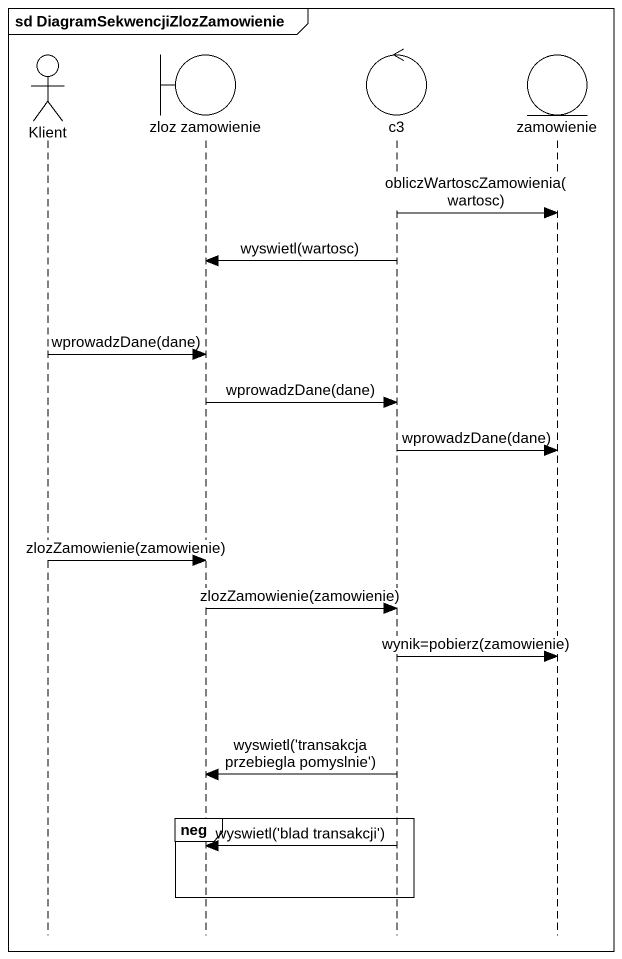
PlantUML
@startuml
mainframe sd DiagramSekwencjiZlozZamowienie
hide footbox
actor Klient
boundary "zloz zamowienie" as zloz_zamowienie
control c3
entity zamowienie

c3 -> zamowienie : obliczWartoscZamowienia(wartosc)
c3 -> zloz_zamowienie : wyswietl(wartosc)
Klient -> zloz_zamowienie : wprowadzDane(dane)
zloz_zamowienie -> c3 : wprowadzDane(dane)
c3 -> zamowienie : wprowadzDane(dane)
Klient -> zloz_zamowienie : zlozZamowienie(zamowienie)
zloz_zamowienie -> c3 : zlozZamowienie(zamowienie)
c3 -> zamowienie : wynik=pobierz(zamowienie)
c3 -> zloz_zamowienie : wyswietl('transakcja przebiegla pomyslnie')
group neg
  c3 -> zloz_zamowienie : wyswietl('blad transakcji')
end
@enduml
